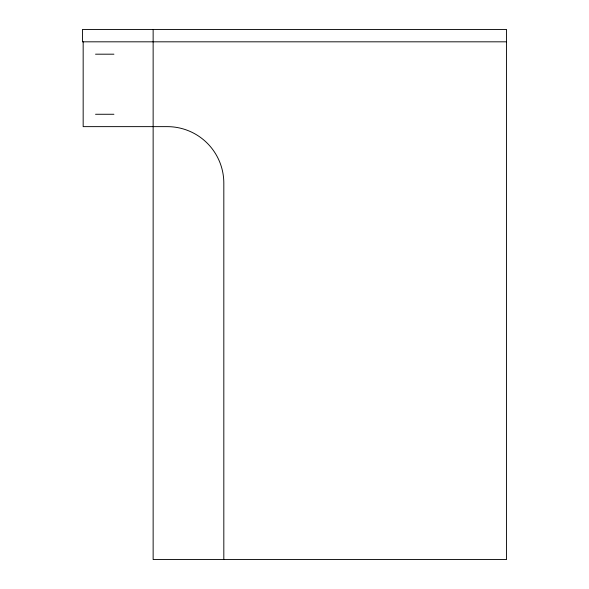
<?xml version="1.0" encoding="UTF-8"?>
<svg xmlns="http://www.w3.org/2000/svg" width="589" height="589" viewBox="0 0 589 589"><rect width="100%" height="100%" fill="white"/><g stroke="black" fill="none" stroke-linecap="round" stroke-linejoin="round"><path stroke-width="0.88" d="M506.54 41.819L82.46 41.819L82.46 29.45L506.54 29.45L506.54 559.55L153.14 559.55L153.14 29.45M95.536 54.188L113.927 54.188M95.536 114.266L113.927 114.266M223.82 559.55L223.82 183.179A56.544 56.544 0 0 0 167.276 126.635L83.167 126.635L83.167 41.819"/></g></svg>
